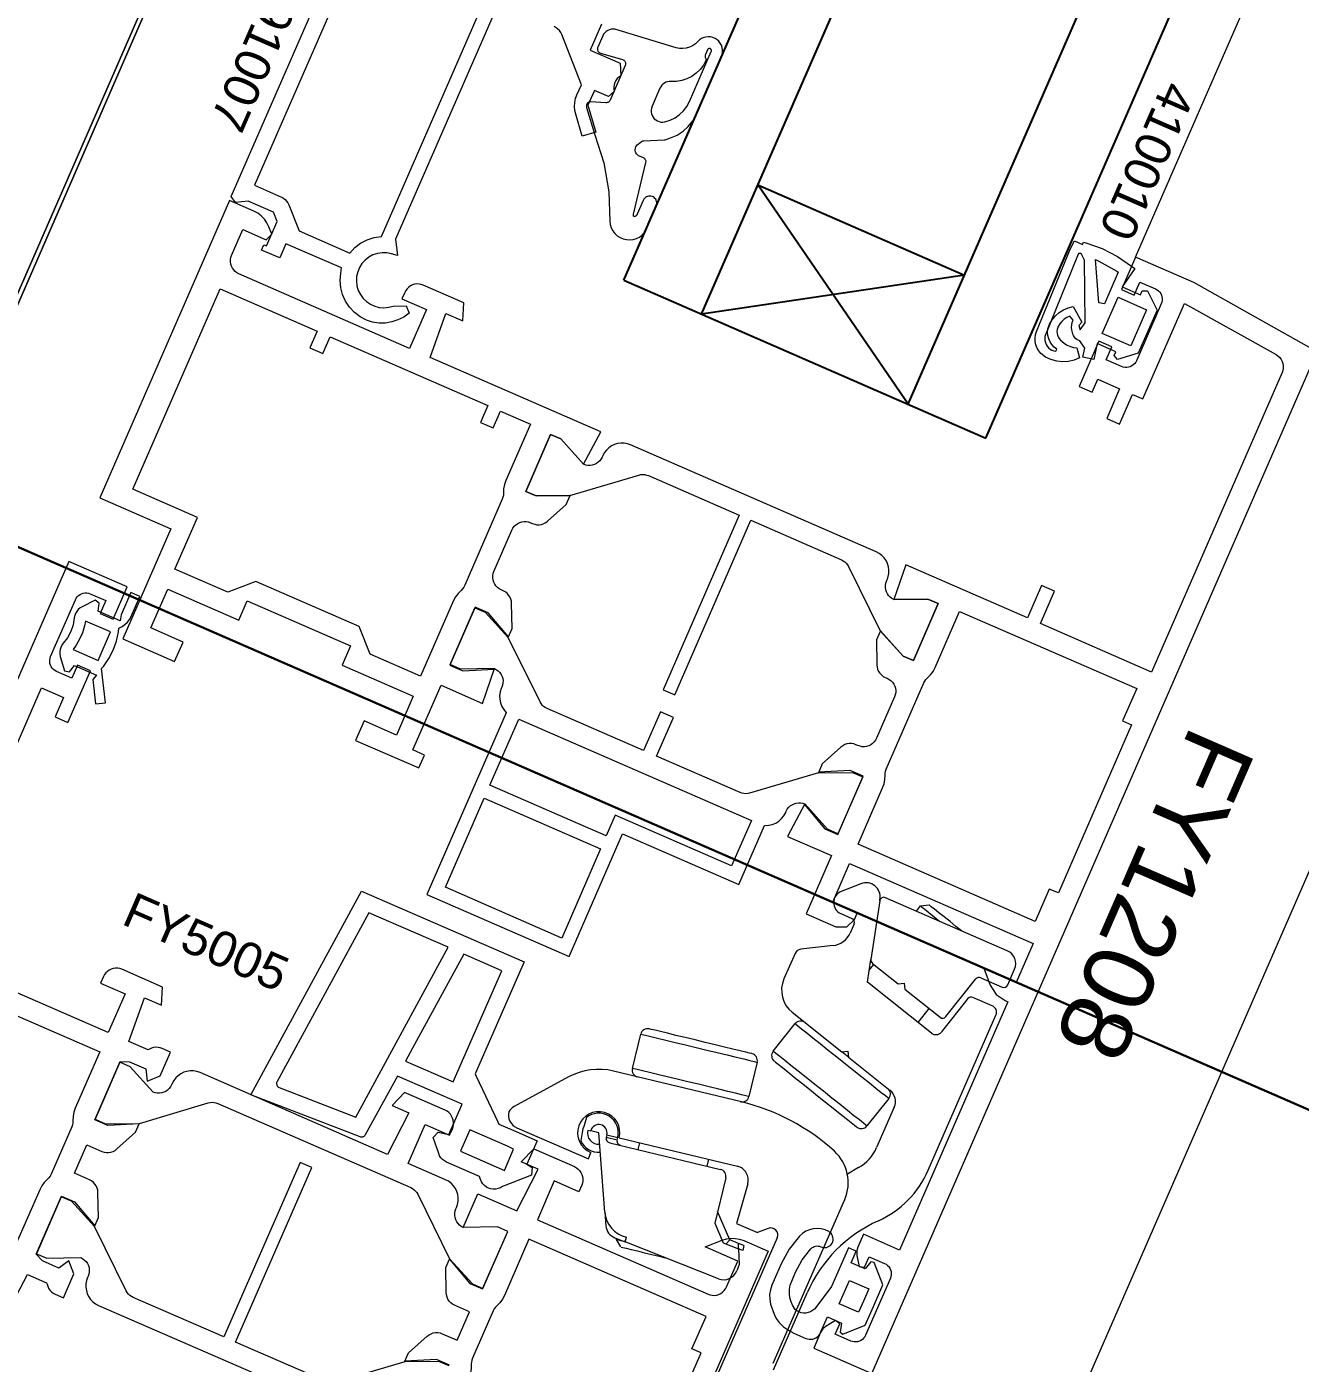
# Model space of a CAD drawing. Header units: millimetres. Extents: x -37281 to 954596, y -59787 to 956680.
# Drawn here: x 872389 to 872479.3, y -9058.2 to -8963.5 of the extents above; entities that cross this region are included whole.
import ezdxf
from ezdxf.enums import TextEntityAlignment as Align

# ---------------------------------------------------------------- set-up
doc = ezdxf.new("R2010")
doc.units = ezdxf.units.MM
doc.header["$MEASUREMENT"] = 0
doc.linetypes.add('Dot & Dashed', pattern=[670.277762, 352.777767, -176.388884, 0, -141.111112])
for name, color, linetype, lineweight in [('0_Pen_No__2', 8, 'Continuous', 15), ('0_Pen_No__5', 7, 'Continuous', 25), ('0_Pen_No__7', 7, 'Continuous', 35), ('0_Pen_No__9', 7, 'Continuous', 13), ('New_A-20-M_Roof_Pen_No__93', 8, 'Continuous', 13), ('New_A-25-M_Curtain_Wall_Pen_No__90', 8, 'Continuous', 20), ('New_A-25-M_Wall_Ext_Pen_No__87', 8, 'Continuous', 20), ('New_ArchiCAD Windows_Pen_No__3', 7, 'Continuous', 18)]:
    doc.layers.add(name, color=color, linetype=linetype, lineweight=lineweight)
for name, color, linetype in [('A-15-MG_Structural_Grid', 7, 'Continuous'), ('New_A-20-M_Roof', 7, 'Continuous'), ('New_A-25-M_Curtain_Wall', 7, 'Continuous'), ('New_A-25-M_Wall_Ext', 7, 'Continuous'), ('New_ArchiCAD Windows', 7, 'Continuous')]:
    doc.layers.add(name, color=color, linetype=linetype)
for name, color, linetype, lineweight, true_color in [('A-15-MG_Structural_Grid_Pen_No__163', 7, 'Continuous', 0, 0x750077), ('New_A-25-M_Curtain_Wall_Pen_No__69', 7, 'Continuous', 20, 0x606060), ('New_ArchiCAD Windows_Pen_No__23', 7, 'Continuous', 30, 0x2a2a2a)]:
    doc.layers.add(name, color=color, linetype=linetype, lineweight=lineweight, true_color=true_color)
doc.styles.add('GENERATED_STYLE_3', font='')
doc.styles.add('GENERATED_STYLE_4', font='')
doc.styles.get('GENERATED_STYLE_3').set_extended_font_data('Arial')
doc.styles.get('GENERATED_STYLE_4').set_extended_font_data('Swis721 BT')

# ---------------------------------------------------------------- blocks, each defined once
blk = doc.blocks.new('Wall_243_2', base_point=(874395.096, -4631.295))
at = {"layer": 'New_A-25-M_Wall_Ext_Pen_No__87', "linetype": 'Continuous', "flags": 128}
for points in [[(874303.431, -4591.325), (866444.974, -22613.267)], [(866536.638, -22653.237), (874395.096, -4631.295)]]:
    blk.add_lwpolyline(points, dxfattribs=at)
blk = doc.blocks.new('Wall_245_2', base_point=(874285.087, -4632.604))
at = {"layer": 'New_A-25-M_Wall_Ext_Pen_No__87', "linetype": 'Continuous', "flags": 128}
blk.add_lwpolyline([(869174.27, -16353.328), (874285.087, -4632.604)], dxfattribs=at)
blk = doc.blocks.new('Triple Window 19_2')
at = {"layer": 'New_ArchiCAD Windows_Pen_No__23', "linetype": 'Continuous'}
blk.add_line((1100, -190), (1100, 0), dxfattribs=at)
at = {"layer": 'New_ArchiCAD Windows_Pen_No__3', "linetype": 'Continuous'}
blk.add_line((812.5, 0), (1100, 0), dxfattribs=at)
blk = doc.blocks.new('Wall_353_2', base_point=(874468.416, -4712.544))
at = {"layer": 'New_ArchiCAD Windows', "color": 251, "linetype": 'Continuous', "lineweight": 20, "true_color": 0x606060, "xscale": -1, "zscale": 1000, "rotation": 66.44041158399281}
blk.add_blockref('Triple Window 19_2', (872821.456, -7989.174), dxfattribs=at)
blk = doc.blocks.new('Morph_2_2', base_point=(864302.5, 0))
at = {"layer": 'New_A-20-M_Roof_Pen_No__93', "linetype": 'Continuous', "flags": 128}
blk.add_lwpolyline([(866367.031, -22792.012), (874315.322, -4564.059)], dxfattribs=at)
blk = doc.blocks.new('Standard grid marker')
at = {"layer": 'A-15-MG_Structural_Grid_Pen_No__163', "linetype": 'Continuous'}
blk.add_circle((31225.952, 0), 500, dxfattribs=at)
at = {"layer": 'A-15-MG_Structural_Grid_Pen_No__163', "style": 'GENERATED_STYLE_4'}
for tag, p in [('AC_MarkerText_1_0', (-500, 41.178)), ('AC_MarkerText_1_1', (31225.952, 41.178))]:
    blk.add_attdef(tag, text='', height=350, rotation=90, dxfattribs=at).set_placement(p, align=Align.MIDDLE_CENTER)
blk = doc.blocks.new('Beam_8_2', base_point=(874303.431, -4591.325))
at = {"layer": 'New_A-25-M_Curtain_Wall_Pen_No__69', "linetype": 'Dot & Dashed'}
blk.add_line((874303.431, -4591.325), (866444.972, -22613.266), dxfattribs=at)
at = {"layer": 'New_A-25-M_Curtain_Wall_Pen_No__90', "linetype": 'Continuous'}
blk.add_line((874303.431, -4591.325), (866444.972, -22613.266), dxfattribs=at)

msp = doc.modelspace()

# ---------------------------------------------------------------- linework, layer by layer
at = {"layer": '0_Pen_No__2', "linetype": 'Continuous', "flags": 128}
for points in [[(872415.914, -8983.269), (872416.115, -8983.798), (872415.743, -8984.066), (872415.334, -8984.274), (872414.898, -8984.417), (872414.446, -8984.492), (872413.987, -8984.497), (872413.533, -8984.432), (872413.094, -8984.299), (872412.645, -8984.057), (872412.241, -8983.745), (872411.894, -8983.371), (872411.613, -8982.945), (872411.406, -8982.479), (872411.278, -8981.985), (872411.233, -8981.477), (872411.272, -8980.968), (872411.333, -8980.586), (872407.39, -8978.866), (872406.95, -8979.875), (872405.667, -8979.315), (872405.827, -8978.948), (872406.01, -8979.028), (872406.77, -8977.287), (872406.511, -8976.629), (872404.721, -8975.848), (872403.807, -8975.951), (872403.498, -8975.533), (872412.172, -8955.642)], [(872422.48, -8961.773), (872415.167, -8978.545), (872415.298, -8979.705), (872414.867, -8979.582), (872414.54, -8979.518), (872414.207, -8979.512), (872413.877, -8979.562), (872413.561, -8979.667), (872413.267, -8979.825), (872413.005, -8980.03), (872412.781, -8980.277), (872412.603, -8980.559), (872412.475, -8980.867), (872412.401, -8981.192), (872412.384, -8981.525), (872412.424, -8981.856), (872412.52, -8982.175), (872412.669, -8982.473), (872412.866, -8982.742), (872413.106, -8982.973), (872413.382, -8983.16), (872413.686, -8983.297), (872414.009, -8983.38), (872414.341, -8983.407), (872414.673, -8983.378), (872414.995, -8983.292), (872415.914, -8983.269)], [(872429.771, -8963.316), (872428.972, -8965.149), (872431.08, -8966.069), (872431.133, -8966.958), (872430.999, -8967.052), (872430.882, -8967.166), (872430.786, -8967.298), (872430.712, -8967.444), (872430.663, -8967.6), (872430.64, -8967.762), (872430.643, -8967.925), (872430.673, -8968.086), (872430.264, -8968.44), (872429.256, -8968), (872428.796, -8969.054), (872429.361, -8970.969), (872428.402, -8971.252), (872427.94, -8969.686), (872427.88, -8969.414), (872427.859, -8969.136), (872427.876, -8968.857), (872427.932, -8968.584), (872428.025, -8968.321), (872428.339, -8967.601), (872426.94, -8964.037), (872426.87, -8963.894), (872426.779, -8963.764), (872426.668, -8963.651), (872426.54, -8963.556), (872426.4, -8963.482)], [(872404.644, -9004.179), (872411.977, -9007.376), (872411.377, -9008.751), (872416.419, -9010.949), (872415.22, -9013.699), (872412.928, -9012.7), (872412.329, -9014.075), (872416.82, -9016.034), (872417.22, -9015.117), (872416.395, -9014.757), (872418.393, -9010.174), (872421.327, -9011.453), (872422.183, -9008.99), (872419.766, -9009.027), (872419.033, -9008.707), (872420.792, -9004.674), (872421.525, -9004.994), (872423.142, -9006.79), (872423.422, -9006.148), (872423.394, -9004.376), (872423.379, -9004.213), (872423.336, -9004.056), (872423.269, -9003.907), (872423.179, -9003.771), (872423.067, -9003.652), (872422.938, -9003.552), (872422.794, -9003.475), (872422.651, -9003.412), (872422.513, -9003.338), (872422.387, -9003.244), (872422.279, -9003.131), (872422.189, -9003.002), (872422.12, -9002.861), (872422.074, -9002.711), (872422.053, -9002.556), (872422.056, -9002.399), (872422.083, -9002.244), (872422.134, -9002.096), (872423.413, -8999.163), (872423.487, -8999.024), (872423.582, -8998.899), (872423.695, -8998.79), (872423.823, -8998.7), (872423.964, -8998.632), (872424.114, -8998.586), (872424.27, -8998.564), (872424.427, -8998.567), (872424.581, -8998.594), (872424.73, -8998.646), (872424.873, -8998.708), (872425.027, -8998.761), (872425.188, -8998.788), (872425.351, -8998.788), (872425.513, -8998.762), (872425.667, -8998.71), (872425.812, -8998.634), (872425.941, -8998.535), (872427.259, -8997.349), (872427.539, -8996.707), (872425.122, -8996.744), (872424.389, -8996.424), (872426.148, -8992.391), (872426.881, -8992.711), (872428.498, -8994.507), (872429.721, -8992.204), (872417.621, -8986.928), (872418.737, -8983.814), (872419.935, -8984.337), (872420.014, -8983.062), (872417.128, -8981.803), (872416.98, -8981.752), (872416.825, -8981.725), (872416.668, -8981.722), (872416.513, -8981.743), (872416.363, -8981.789), (872416.222, -8981.858), (872416.093, -8981.948), (872415.98, -8982.057), (872415.885, -8982.182), (872415.812, -8982.32), (872415.612, -8982.779), (872417.353, -8983.538), (872416.154, -8986.288), (872404.054, -8981.012), (872403.916, -8980.938), (872403.791, -8980.844), (872403.682, -8980.731), (872403.592, -8980.602), (872403.523, -8980.461), (872403.478, -8980.311), (872403.456, -8980.155), (872403.459, -8979.998), (872403.486, -8979.844), (872403.538, -8979.696), (872404.337, -8977.862), (872405.987, -8978.582), (872406.386, -8978.197), (872406.178, -8977.668), (872406.041, -8977.386), (872405.861, -8977.128), (872405.643, -8976.902), (872405.393, -8976.713), (872405.116, -8976.566), (872403.378, -8975.808), (872394.185, -8996.891), (872399.227, -8999.089), (872395.829, -9006.88), (872399.496, -9008.479), (872400.095, -9007.104), (872397.804, -9006.105)], [(872467.629, -8979.824), (872466.629, -8982.115), (872467.546, -8982.515), (872467.946, -8981.598), (872469.046, -8982.078), (872469.156, -8982.137), (872469.257, -8982.213), (872469.344, -8982.303), (872469.416, -8982.406), (872469.471, -8982.519), (872469.507, -8982.639), (872469.525, -8982.763), (872469.522, -8982.889), (872469.5, -8983.012), (872469.459, -8983.131), (872467.701, -8987.164), (872467.642, -8987.275), (872467.566, -8987.375), (872467.475, -8987.462), (872467.373, -8987.534), (872467.26, -8987.589), (872467.14, -8987.626), (872467.015, -8987.643), (872466.89, -8987.641), (872466.766, -8987.619), (872466.647, -8987.578), (872465.548, -8987.098), (872465.947, -8986.182), (872465.031, -8985.782), (872463.632, -8988.99), (872464.548, -8989.39), (872464.948, -8988.473), (872466.506, -8989.153), (872465.587, -8991.261), (872466.504, -8991.661), (872467.423, -8989.552), (872468.156, -8989.872), (872471.111, -8983.096), (872477.598, -8986.732), (872477.733, -8986.823), (872477.852, -8986.935), (872477.951, -8987.065), (872478.028, -8987.209), (872478.08, -8987.364), (872478.106, -8987.525), (872478.105, -8987.689), (872478.078, -8987.85), (872478.026, -8988.004), (872468.77, -9009.231), (872460.886, -9005.793), (872461.886, -9003.502), (872460.969, -9003.102), (872459.97, -9005.394), (872451.353, -9001.637), (872450.497, -9004.1), (872452.914, -9004.062), (872453.647, -9004.382), (872451.888, -9008.415), (872451.155, -9008.096), (872449.538, -9006.3), (872449.258, -9006.941), (872449.286, -9008.714), (872449.302, -9008.876), (872449.344, -9009.034), (872449.411, -9009.183), (872449.501, -9009.319), (872449.613, -9009.438), (872449.742, -9009.538), (872449.886, -9009.615), (872450.029, -9009.677), (872450.167, -9009.751), (872450.293, -9009.846), (872450.402, -9009.959), (872450.491, -9010.087), (872450.56, -9010.229), (872450.606, -9010.379), (872450.627, -9010.534), (872450.625, -9010.691), (872450.597, -9010.845), (872450.546, -9010.994), (872449.267, -9013.927), (872449.193, -9014.066), (872449.098, -9014.191), (872448.985, -9014.3), (872448.857, -9014.39), (872448.716, -9014.458), (872448.566, -9014.504), (872448.41, -9014.526), (872448.253, -9014.523), (872448.099, -9014.495), (872447.951, -9014.444), (872447.807, -9014.382), (872447.653, -9014.329), (872447.492, -9014.302), (872447.329, -9014.301), (872447.167, -9014.328), (872447.013, -9014.38), (872446.869, -9014.456), (872446.739, -9014.555), (872445.421, -9015.741), (872445.141, -9016.383), (872447.558, -9016.346), (872448.291, -9016.665), (872446.532, -9020.699), (872445.799, -9020.379), (872444.182, -9018.583), (872442.96, -9020.886), (872446.076, -9022.245), (872444.278, -9026.37), (872446.386, -9027.289), (872447.151, -9027.303), (872447.702, -9026.772), (872447.902, -9026.314), (872446.16, -9025.555), (872447.359, -9022.805)], [(872447.359, -9022.805), (872460.376, -9028.48), (872459.177, -9031.23), (872456.863, -9030.221), (872457.335, -9031.425), (872457.757, -9032.082), (872458.398, -9032.527), (872458.577, -9032.605), (872450.903, -9050.205), (872448.336, -9049.086), (872447.94, -9049.994), (872447.89, -9050.138), (872447.862, -9050.288), (872447.858, -9050.441), (872447.877, -9050.592), (872448.034, -9051.37), (872448.414, -9051.41), (872448.733, -9050.677), (872449.833, -9051.157), (872449.944, -9051.216), (872450.044, -9051.291), (872450.131, -9051.382), (872450.203, -9051.485), (872450.258, -9051.598), (872450.295, -9051.718), (872450.312, -9051.842), (872450.31, -9051.968), (872450.288, -9052.091), (872450.247, -9052.21), (872448.488, -9056.243), (872448.429, -9056.354), (872448.353, -9056.454), (872448.263, -9056.541), (872448.16, -9056.613), (872448.047, -9056.668), (872447.927, -9056.705), (872447.803, -9056.722), (872447.677, -9056.72), (872447.554, -9056.698), (872447.435, -9056.657), (872446.335, -9056.177), (872446.655, -9055.444), (872446.367, -9055.193), (872445.69, -9055.607), (872445.566, -9055.696), (872445.458, -9055.803), (872445.366, -9055.926), (872445.295, -9056.061), (872444.819, -9057.152), (872448.944, -9058.951), (872480.52, -8986.536), (872471.754, -8981.622), (872467.629, -8979.824)], [(872382.262, -9028.238), (872390.056, -9010.363), (872391.614, -9011.043), (872391.015, -9012.418), (872391.931, -9012.817), (872393.53, -9009.151), (872392.613, -9008.751), (872392.214, -9009.668), (872391.114, -9009.188), (872391.003, -9009.129), (872390.903, -9009.053), (872390.816, -9008.963), (872390.744, -9008.86), (872390.689, -9008.747), (872390.652, -9008.627), (872390.635, -9008.503), (872390.637, -9008.377), (872390.659, -9008.254), (872390.7, -9008.135), (872392.459, -9004.102), (872392.518, -9003.991), (872392.594, -9003.891), (872392.684, -9003.804), (872392.787, -9003.732), (872392.9, -9003.677), (872393.02, -9003.64), (872393.144, -9003.623), (872393.27, -9003.625), (872393.393, -9003.647), (872393.512, -9003.688), (872394.612, -9004.168), (872394.212, -9005.084), (872395.129, -9005.484), (872396.128, -9003.193), (872392.003, -9001.394), (872371.219, -9049.059)], [(872397.804, -9006.105), (872399.003, -9003.355), (872404.044, -9005.554), (872404.644, -9004.179)], [(872439.511, -9024.292), (872441.332, -9020.115), (872441.619, -9020.082), (872441.875, -9020.03), (872442.119, -9019.935), (872442.342, -9019.799), (872442.538, -9019.625), (872442.701, -9019.421), (872442.826, -9019.191), (872442.866, -9019.1), (872442.94, -9018.961), (872443.034, -9018.836), (872443.147, -9018.727), (872443.276, -9018.637), (872443.417, -9018.569), (872443.567, -9018.523), (872443.722, -9018.501), (872443.879, -9018.504), (872444.034, -9018.532), (872444.182, -9018.583), (872444.162, -9018.628), (872445.596, -9020.345), (872446.512, -9020.744), (872448.311, -9016.619), (872447.394, -9016.22), (872445.161, -9016.337), (872445.141, -9016.383), (872440.268, -9017.821), (872440.132, -9017.851), (872439.993, -9017.862), (872439.854, -9017.853), (872439.717, -9017.825), (872439.585, -9017.778), (872433.659, -9015.194), (872434.858, -9012.444), (872433.942, -9012.045), (872432.743, -9014.795), (872425.9, -9011.811), (872425.776, -9011.746), (872425.663, -9011.665), (872425.562, -9011.569), (872425.475, -9011.46), (872425.404, -9011.34), (872423.142, -9006.79), (872423.162, -9006.744), (872421.728, -9005.028), (872420.812, -9004.628), (872419.013, -9008.753), (872419.93, -9009.153), (872422.163, -9009.036), (872422.183, -9008.99), (872422.321, -9009.064), (872422.446, -9009.158), (872422.555, -9009.271), (872422.645, -9009.4), (872422.714, -9009.541), (872422.759, -9009.691), (872422.781, -9009.847), (872422.778, -9010.003), (872422.751, -9010.158), (872422.7, -9010.306), (872422.66, -9010.398), (872422.576, -9010.646), (872422.537, -9010.904), (872422.544, -9011.166), (872422.596, -9011.422), (872422.691, -9011.665), (872422.828, -9011.888), (872422.999, -9012.121), (872417.381, -9025.006), (872427.464, -9029.402), (872431.261, -9020.694)], [(872430.105, -9020.845), (872421.855, -9017.247), (872423.893, -9012.572), (872440.393, -9019.767), (872438.994, -9022.975), (872430.744, -9019.378)], [(872430.744, -9019.378), (872430.105, -9020.845)], [(872431.261, -9020.694), (872439.511, -9024.292)], [(872387.537, -9054.866), (872389.059, -9051.929), (872390.419, -9052.522), (872390.45, -9052.627), (872390.495, -9052.778), (872390.563, -9052.92), (872390.653, -9053.05), (872390.762, -9053.164), (872390.888, -9053.259), (872391.028, -9053.333), (872391.609, -9053.587), (872392.348, -9051.891), (872391.986, -9050.97), (872391.29, -9051.484), (872390.128, -9050.978), (872389.678, -9050.509), (872391.477, -9046.384), (872392.393, -9046.783), (872393.827, -9048.499), (872394.087, -9047.904), (872394.059, -9046.131), (872394.044, -9045.969), (872394.002, -9045.811), (872393.934, -9045.662), (872393.844, -9045.526), (872393.732, -9045.407), (872393.603, -9045.307), (872393.459, -9045.23), (872392.4, -9044.768), (872393.279, -9042.751), (872394.339, -9043.213), (872394.493, -9043.266), (872394.654, -9043.293), (872394.817, -9043.293), (872394.979, -9043.267), (872395.133, -9043.215), (872395.278, -9043.139), (872395.407, -9043.04), (872396.725, -9041.854), (872396.985, -9041.258), (872394.752, -9041.375), (872393.835, -9040.975), (872395.634, -9036.851), (872396.284, -9036.861), (872397.445, -9037.368), (872397.542, -9038.228), (872398.464, -9037.866), (872399.203, -9036.171), (872398.622, -9035.917), (872398.473, -9035.866), (872398.317, -9035.838), (872398.159, -9035.836), (872398.003, -9035.858), (872397.852, -9035.905), (872397.711, -9035.974), (872397.613, -9036.023), (872396.253, -9035.43), (872397.37, -9032.317), (872398.567, -9032.839), (872398.647, -9031.564), (872395.76, -9030.306), (872395.612, -9030.254), (872395.457, -9030.227), (872395.301, -9030.224), (872395.145, -9030.246), (872394.995, -9030.291), (872394.854, -9030.36), (872394.725, -9030.45), (872394.612, -9030.559), (872394.518, -9030.684), (872394.444, -9030.823), (872394.244, -9031.281), (872395.986, -9032.04), (872394.787, -9034.79), (872382.779, -9029.554)], [(872418.976, -9058.375), (872418.06, -9057.975), (872415.827, -9058.092), (872416.086, -9057.496), (872417.404, -9056.31), (872417.534, -9056.211), (872417.678, -9056.135), (872417.833, -9056.083), (872417.994, -9056.057), (872418.157, -9056.057), (872418.318, -9056.084), (872418.473, -9056.137), (872419.532, -9056.599), (872420.412, -9054.582), (872419.352, -9054.12), (872419.208, -9054.043), (872419.079, -9053.943), (872418.967, -9053.824), (872418.877, -9053.688), (872418.81, -9053.539), (872418.768, -9053.382), (872418.752, -9053.219), (872418.724, -9051.447), (872418.984, -9050.851), (872420.418, -9052.567), (872421.334, -9052.967), (872423.113, -9048.887), (872422.38, -9048.568), (872419.963, -9048.605), (872421.003, -9046.222), (872423.753, -9047.421), (872425.274, -9044.484), (872424.076, -9043.962), (872424.956, -9043.037), (872427.843, -9044.295), (872427.981, -9044.369), (872428.107, -9044.464), (872428.215, -9044.577), (872428.305, -9044.705), (872428.374, -9044.846), (872428.42, -9044.996), (872428.441, -9045.152), (872428.438, -9045.309), (872428.411, -9045.463), (872428.36, -9045.612), (872428.16, -9046.07), (872426.418, -9045.31), (872425.219, -9048.06), (872437.319, -9053.336), (872437.467, -9053.388), (872437.622, -9053.415), (872437.779, -9053.418), (872437.934, -9053.396), (872438.084, -9053.351), (872438.225, -9053.282), (872438.354, -9053.192), (872438.467, -9053.083), (872438.561, -9052.958), (872438.635, -9052.819), (872439.435, -9050.986), (872437.121, -9049.977), (872438.324, -9049.505), (872438.624, -9049.413), (872438.935, -9049.37), (872439.249, -9049.376), (872439.558, -9049.43), (872439.855, -9049.533), (872441.593, -9050.291), (872430.801, -9075.04)], [(872410.25, -9059.534), (872403.82, -9056.73), (872409.216, -9044.355), (872408.391, -9043.995), (872402.995, -9056.37), (872396.565, -9053.566), (872396.441, -9053.502), (872396.328, -9053.42), (872396.227, -9053.324), (872396.14, -9053.215), (872396.069, -9053.095), (872393.815, -9048.526), (872392.19, -9046.749), (872391.457, -9046.429), (872389.698, -9050.463), (872390.431, -9050.782), (872392.848, -9050.745), (872392.986, -9050.819), (872393.111, -9050.914), (872393.22, -9051.027), (872393.31, -9051.155), (872393.379, -9051.296), (872393.425, -9051.446), (872393.446, -9051.602), (872393.443, -9051.759), (872393.416, -9051.913), (872393.365, -9052.062), (872393.325, -9052.153), (872393.248, -9052.376), (872393.207, -9052.607), (872393.202, -9052.843), (872393.235, -9053.076), (872393.304, -9053.301), (872393.406, -9053.513), (872393.541, -9053.706), (872393.705, -9053.875), (872393.892, -9054.017), (872394.1, -9054.128), (872407.419, -9059.935)], [(872449.048, -9054.209), (872449.716, -9052.676), (872449.089, -9051.08), (872448.861, -9051.046), (872448.465, -9051.542), (872447.457, -9051.102)], [(872418.956, -9058.421), (872418.223, -9058.101), (872415.815, -9058.119), (872410.933, -9059.576)]]:
    msp.add_lwpolyline(points, dxfattribs=at)
for points in [[(872421.683, -8961.098), (872412.792, -8957.221), (872405.158, -8974.729), (872407.067, -8975.562), (872407.205, -8975.635), (872407.331, -8975.73), (872407.439, -8975.843), (872407.529, -8975.972), (872407.598, -8976.113), (872408.325, -8977.965), (872411.908, -8979.527), (872412.265, -8979.148), (872412.681, -8978.834), (872413.143, -8978.595), (872413.64, -8978.436), (872414.155, -8978.363)], [(872405.243, -9002.804), (872403.269, -9003.579), (872399.511, -9001.94), (872401.109, -8998.274), (872396.526, -8996.275), (872402.722, -8982.067), (872409.596, -8985.065), (872409.077, -8986.257), (872409.993, -8986.656), (872410.513, -8985.465), (872421.696, -8990.341), (872421.177, -8991.533), (872422.093, -8991.932), (872422.613, -8990.741), (872424.721, -8991.66), (872422.982, -8995.647), (872422.881, -8995.936), (872422.825, -8996.236), (872422.813, -8996.541), (872422.807, -8996.69), (872422.779, -8996.836), (872422.73, -8996.976), (872420.067, -9003.083), (872419.998, -9003.215), (872419.909, -9003.335), (872419.804, -9003.44), (872419.589, -9003.656), (872419.408, -9003.902), (872419.265, -9004.172), (872416.927, -9009.535), (872413.352, -9007.976), (872412.577, -9006.001)], [(872434.129, -9010.49), (872434.954, -9010.85), (872440.35, -8998.475), (872446.78, -9001.279), (872446.904, -9001.343), (872447.017, -9001.424), (872447.118, -9001.521), (872447.205, -9001.63), (872447.276, -9001.75), (872449.53, -9006.319), (872451.155, -9008.096), (872451.888, -9008.415), (872453.647, -9004.382), (872452.914, -9004.062), (872450.497, -9004.1), (872450.359, -9004.026), (872450.234, -9003.931), (872450.125, -9003.818), (872450.035, -9003.69), (872449.966, -9003.549), (872449.921, -9003.399), (872449.899, -9003.243), (872449.902, -9003.086), (872449.929, -9002.932), (872449.98, -9002.783), (872450.02, -9002.692), (872450.097, -9002.469), (872450.138, -9002.238), (872450.143, -9002.002), (872450.11, -9001.769), (872450.042, -9001.544), (872449.939, -9001.332), (872449.804, -9001.139), (872449.641, -9000.97), (872449.453, -9000.828), (872449.245, -9000.717), (872431.829, -8993.123), (872431.606, -8993.046), (872431.375, -8993.005), (872431.139, -8993.001), (872430.906, -8993.033), (872430.681, -8993.102), (872430.469, -8993.205), (872430.276, -8993.339), (872430.107, -8993.503), (872429.965, -8993.691), (872429.854, -8993.898), (872429.814, -8993.99), (872429.74, -8994.128), (872429.646, -8994.254), (872429.533, -8994.363), (872429.404, -8994.452), (872429.263, -8994.521), (872429.113, -8994.567), (872428.958, -8994.588), (872428.801, -8994.586), (872428.646, -8994.558), (872428.498, -8994.507), (872426.881, -8992.711), (872426.148, -8992.391), (872424.389, -8996.424), (872425.122, -8996.744), (872427.53, -8996.726), (872432.412, -8995.269), (872432.548, -8995.239), (872432.687, -8995.228), (872432.827, -8995.237), (872432.963, -8995.265), (872433.095, -8995.311), (872439.525, -8998.115)], [(872447.959, -9021.43), (872449.698, -9017.442), (872449.799, -9017.154), (872449.856, -9016.854), (872449.867, -9016.549), (872449.873, -9016.4), (872449.901, -9016.254), (872449.95, -9016.113), (872452.613, -9010.007), (872452.682, -9009.875), (872452.771, -9009.755), (872452.876, -9009.65), (872453.091, -9009.433), (872453.272, -9009.188), (872453.415, -9008.918), (872455.154, -9004.93), (872467.712, -9010.406), (872466.712, -9012.698), (872467.354, -9012.977), (872462.158, -9024.894), (872461.516, -9024.614), (872460.517, -9026.906)], [(872429.705, -9021.761), (872426.947, -9028.086), (872418.697, -9024.489), (872421.455, -9018.164)], [(872394.187, -9036.165), (872392.448, -9040.153), (872392.347, -9040.441), (872392.291, -9040.741), (872392.279, -9041.046), (872392.273, -9041.195), (872392.245, -9041.341), (872392.196, -9041.482), (872390.732, -9044.838), (872390.663, -9044.97), (872390.575, -9045.09), (872390.469, -9045.195), (872390.254, -9045.412), (872390.073, -9045.657), (872389.93, -9045.927), (872388.192, -9049.915), (872375.633, -9044.439), (872376.633, -9042.147), (872375.991, -9041.868), (872379.988, -9032.701), (872380.63, -9032.981), (872381.629, -9030.689)], [(872414.91, -9039.965), (872416.107, -9040.487), (872414.586, -9043.424), (872401.295, -9037.628), (872401.072, -9037.551), (872400.841, -9037.51), (872400.605, -9037.506), (872400.372, -9037.538), (872400.147, -9037.607), (872399.935, -9037.71), (872399.742, -9037.845), (872399.573, -9038.008), (872399.431, -9038.196), (872399.32, -9038.404), (872399.28, -9038.495), (872399.206, -9038.634), (872399.112, -9038.759), (872398.999, -9038.868), (872398.87, -9038.958), (872398.729, -9039.026), (872398.579, -9039.072), (872398.424, -9039.094), (872398.267, -9039.091), (872398.112, -9039.063), (872397.964, -9039.012), (872396.347, -9037.216), (872395.614, -9036.896), (872393.855, -9040.93), (872394.588, -9041.249), (872396.996, -9041.231), (872401.878, -9039.774), (872402.014, -9039.744), (872402.153, -9039.733), (872402.293, -9039.742), (872402.429, -9039.77), (872402.561, -9039.817), (872416.246, -9045.784), (872416.37, -9045.849), (872416.483, -9045.93), (872416.584, -9046.026), (872416.671, -9046.135), (872416.742, -9046.255), (872418.996, -9050.824), (872420.621, -9052.601), (872421.354, -9052.921), (872423.113, -9048.887), (872422.38, -9048.568), (872419.963, -9048.605), (872419.825, -9048.531), (872419.7, -9048.437), (872419.591, -9048.324), (872419.501, -9048.195), (872419.432, -9048.054), (872419.387, -9047.904), (872419.365, -9047.748), (872419.368, -9047.591), (872419.395, -9047.437), (872419.446, -9047.289), (872419.486, -9047.197), (872419.563, -9046.975), (872419.604, -9046.743), (872419.609, -9046.507), (872419.576, -9046.274), (872419.508, -9046.049), (872419.405, -9045.837), (872419.27, -9045.645), (872419.107, -9045.475), (872418.919, -9045.333), (872418.711, -9045.222), (872416.053, -9044.063), (872417.252, -9041.313), (872418.994, -9042.073), (872419.193, -9041.615), (872419.245, -9041.466), (872419.272, -9041.312), (872419.275, -9041.155), (872419.253, -9040.999), (872419.208, -9040.849), (872419.139, -9040.708), (872419.049, -9040.58), (872418.94, -9040.467), (872418.815, -9040.372), (872418.676, -9040.298), (872415.79, -9039.039)], [(872424.62, -9049.435), (872422.881, -9053.423), (872422.738, -9053.693), (872422.557, -9053.939), (872422.342, -9054.155), (872422.237, -9054.26), (872422.148, -9054.38), (872422.079, -9054.512), (872420.615, -9057.869), (872420.566, -9058.009), (872420.538, -9058.155), (872420.532, -9058.304), (872420.521, -9058.609), (872420.464, -9058.909), (872420.363, -9059.198), (872418.624, -9063.185), (872431.182, -9068.661), (872432.181, -9066.369), (872432.823, -9066.649), (872436.82, -9057.483), (872436.178, -9057.203), (872437.178, -9054.911)]]:
    msp.add_lwpolyline(points, close=True, dxfattribs=at)
at = {"layer": '0_Pen_No__5', "linetype": 'Continuous'}
for p, q in [((872431.351, -8981.46), (872559.421, -8687.753)), ((872436.851, -8983.858), (872564.921, -8690.151)), ((872451.517, -8990.253), (872579.588, -8696.546)), ((872457.017, -8992.651), (872585.088, -8698.945)), ((872440.848, -8974.691), (872455.514, -8981.087)), ((872451.517, -8990.253), (872440.848, -8974.691)), ((872431.351, -8981.46), (872457.017, -8992.651)), ((872455.514, -8981.087), (872436.851, -8983.858))]:
    msp.add_line(p, q, dxfattribs=at)
at = {"layer": '0_Pen_No__9', "linetype": 'Continuous'}
for p, q in [((872467.629, -8979.824), (872589.304, -8700.783)), ((872448.158, -9024.238), (872446.768, -9024.784)), ((872449.491, -9025.458), (872448.867, -9029.607)), ((872449.491, -9025.458), (872449.512, -9025.318)), ((872458.533, -9028.988), (872449.908, -9025.227)), ((872446.739, -9026.355), (872447.518, -9026.694)), ((872452.093, -9026.18), (872452.387, -9025.811)), ((872452.387, -9025.811), (872452.992, -9025.742)), ((872447.673, -9027.089), (872447.393, -9027.733)), ((872443.489, -9029.18), (872442.7, -9030.989)), ((872446.186, -9028.624), (872443.891, -9028.883)), ((872448.625, -9031.213), (872448.867, -9029.607)), ((872448.752, -9030.371), (872449.076, -9029.965)), ((872448.977, -9029.886), (872450.796, -9031.336)), ((872454.189, -9033.657), (872456.315, -9030.991)), ((872456.669, -9030.903), (872458.175, -9031.56)), ((872458.57, -9031.404), (872459.05, -9030.304)), ((872453.16, -9034.829), (872448.625, -9031.213)), ((872450.796, -9031.336), (872451.218, -9031.289)), ((872451.218, -9031.289), (872451.265, -9031.71)), ((872451.265, -9031.71), (872453.767, -9033.705)), ((872455.751, -9032.381), (872453.863, -9034.749)), ((872457.472, -9032.889), (872456.105, -9032.293)), ((872443.286, -9033.352), (872446.799, -9036.152)), ((872452.986, -9033.082), (872452.202, -9034.065)), ((872452.934, -9044.547), (872457.73, -9033.547)), ((872431.955, -9037.327), (872432.542, -9034.896)), ((872441.937, -9036.113), (872443.495, -9034.158)), ((872446.799, -9036.152), (872447.22, -9036.104)), ((872447.268, -9036.526), (872446.799, -9036.152)), ((872447.22, -9036.104), (872447.268, -9036.526)), ((872447.268, -9036.526), (872450.23, -9038.887)), ((872439.688, -9039.706), (872430.623, -9037.52)), ((872440.805, -9036.889), (872440.218, -9039.319)), ((872427.425, -9037.937), (872423.569, -9040.026)), ((872450.142, -9039.456), (872448.584, -9041.411)), ((872450.523, -9040.068), (872449.267, -9042.948)), ((872423.759, -9041.535), (872428.835, -9043.748)), ((872428.799, -9041.709), (872428.997, -9041.756)), ((872429.568, -9041.894), (872428.997, -9041.756)), ((872430.004, -9047.511), (872429.568, -9041.894)), ((872430.139, -9042.032), (872430.092, -9042.226)), ((872430.87, -9042.414), (872430.092, -9042.226)), ((872430.139, -9042.032), (872430.917, -9042.219)), ((872430.87, -9042.414), (872430.917, -9042.219)), ((872431.026, -9042.246), (872439.405, -9044.267)), ((872428.835, -9043.748), (872429.017, -9043.289)), ((872430.359, -9042.599), (872438.2, -9044.49)), ((872432.367, -9043.084), (872432.484, -9042.598)), ((872437.345, -9043.77), (872437.228, -9044.256)), ((872447.998, -9044.358), (872447.203, -9044.839)), ((872438.569, -9045.094), (872437.798, -9048.291)), ((872440.134, -9045.507), (872439.348, -9048.332)), ((872441.948, -9058.232), (872447.01, -9046.623)), ((872430.004, -9047.511), (872430.079, -9048.481)), ((872438.863, -9049.491), (872437.992, -9047.483)), ((872437.798, -9048.291), (872438.402, -9049.686)), ((872439.348, -9048.332), (872440.815, -9048.972)), ((872441.587, -9048.669), (872440.815, -9048.972)), ((872430.709, -9049.334), (872431.45, -9049.627)), ((872430.827, -9049.47), (872430.847, -9049.388)), ((872431.144, -9049.989), (872430.827, -9049.47)), ((872431.45, -9049.627), (872431.529, -9049.3)), ((872438.061, -9052.239), (872431.45, -9049.627)), ((872442.228, -9049.334), (872437.646, -9059.841)), ((872438.402, -9049.686), (872439.487, -9050.114)), ((872438.863, -9049.491), (872438.6, -9049.764)), ((872439.47, -9049.731), (872438.863, -9049.491)), ((872439.487, -9050.114), (872439.47, -9049.731)), ((872439.859, -9049.885), (872439.47, -9049.731)), ((872439.859, -9049.885), (872439.776, -9050.228)), ((872439.487, -9050.114), (872439.534, -9051.231)), ((872439.776, -9050.228), (872439.487, -9050.114)), ((872439.534, -9051.231), (872439.358, -9051.676)), ((872441.965, -9058.693), (872444.339, -9053.249))]:
    msp.add_line(p, q, dxfattribs=at)
at = {"layer": '0_Pen_No__9', "linetype": 'Continuous', "flags": 128}
for points in [[(872430.72, -8963.67), (872430.588, -8963.658), (872430.455, -8963.668), (872430.326, -8963.7), (872430.204, -8963.753), (872430.092, -8963.826), (872429.994, -8963.916), (872429.912, -8964.021), (872429.849, -8964.138), (872429.498, -8964.942), (872429.482, -8964.99), (872429.474, -8965.04), (872429.475, -8965.091), (872429.484, -8965.141), (872429.501, -8965.188), (872429.526, -8965.232), (872429.558, -8965.272), (872429.597, -8965.305), (872429.64, -8965.331), (872429.687, -8965.35), (872431.258, -8965.821), (872431.305, -8965.84), (872431.348, -8965.866), (872431.387, -8965.899), (872431.419, -8965.938), (872431.444, -8965.982), (872431.461, -8966.03), (872431.47, -8966.08), (872431.471, -8966.13), (872431.463, -8966.18), (872431.447, -8966.228), (872430.372, -8968.694), (872430.35, -8968.735), (872430.323, -8968.771), (872430.29, -8968.803), (872430.253, -8968.83), (872430.212, -8968.851), (872430.169, -8968.865), (872430.124, -8968.873), (872430.078, -8968.874), (872429.01, -8968.807), (872428.96, -8968.808), (872428.911, -8968.818), (872428.864, -8968.835), (872428.821, -8968.86), (872428.782, -8968.892), (872428.749, -8968.93), (872428.723, -8968.973), (872428.705, -8969.019), (872428.694, -8969.068), (872428.692, -8969.119), (872428.698, -8969.168), (872428.712, -8969.216), (872429.303, -8971.144), (872429.935, -8973.132), (872430.286, -8975.187), (872430.347, -8977.272), (872430.38, -8977.509), (872430.454, -8977.737), (872430.564, -8977.949), (872430.71, -8978.139), (872430.886, -8978.301), (872431.086, -8978.431), (872431.307, -8978.525), (872431.539, -8978.58), (872431.778, -8978.594), (872432.016, -8978.567), (872432.246, -8978.5), (872432.461, -8978.395), (872432.655, -8978.255), (872432.822, -8978.084), (872433.647, -8976.194), (872433.673, -8976.116), (872433.687, -8976.035), (872433.687, -8975.952), (872433.673, -8975.871), (872433.646, -8975.793), (872433.607, -8975.72), (872433.556, -8975.655), (872433.495, -8975.599), (872433.426, -8975.554), (872433.35, -8975.521), (872433.27, -8975.501), (872433.188, -8975.494), (872433.105, -8975.501), (872433.025, -8975.522), (872432.95, -8975.555), (872432.881, -8975.6), (872432.82, -8975.656), (872432.769, -8975.722), (872432.73, -8975.794), (872432.305, -8976.767), (872432.284, -8976.81), (872432.257, -8976.849), (872432.223, -8976.884), (872432.185, -8976.912), (872432.142, -8976.934), (872432.096, -8976.949), (872432.049, -8976.957), (872432.035, -8976.912), (872432.028, -8976.866), (872432.028, -8976.82), (872432.035, -8976.774), (872432.913, -8973.107), (872432.925, -8973.026), (872432.9, -8972.959), (872432.879, -8972.916), (872432.852, -8972.878), (872432.819, -8972.843), (872432.782, -8972.815), (872432.74, -8972.792), (872432.457, -8972.669), (872432.38, -8972.627), (872432.312, -8972.573), (872432.254, -8972.508), (872432.209, -8972.433), (872432.177, -8972.352), (872432.16, -8972.267), (872432.157, -8972.18), (872432.17, -8972.093), (872432.198, -8972.011), (872432.24, -8971.934), (872432.294, -8971.866), (872432.36, -8971.808), (872432.611, -8971.622), (872432.648, -8971.599), (872432.689, -8971.581), (872432.732, -8971.569), (872432.776, -8971.564), (872434.205, -8971.504), (872434.274, -8971.496), (872434.342, -8971.478), (872434.667, -8971.369), (872435.129, -8971.171), (872435.551, -8970.899), (872435.921, -8970.56), (872436.23, -8970.165), (872436.469, -8969.723), (872438.266, -8965.602), (872438.319, -8965.445), (872438.346, -8965.281), (872438.345, -8965.115), (872438.317, -8964.951), (872438.262, -8964.795), (872438.182, -8964.649), (872438.08, -8964.519), (872437.957, -8964.408), (872437.817, -8964.318), (872437.664, -8964.253), (872437.503, -8964.214), (872437.338, -8964.202), (872437.173, -8964.218), (872437.012, -8964.26), (872436.861, -8964.329), (872436.724, -8964.422), (872436.603, -8964.536), (872436.427, -8964.703), (872436.227, -8964.84), (872436.007, -8964.943), (872435.773, -8965.009), (872435.532, -8965.036), (872435.29, -8965.024), (872435.052, -8964.973)], [(872433.346, -8969.129), (872433.302, -8969.257), (872433.281, -8969.391), (872433.283, -8969.526), (872433.307, -8969.659), (872433.353, -8969.786), (872433.421, -8969.904), (872433.507, -8970.008), (872433.609, -8970.096), (872433.725, -8970.166), (872433.85, -8970.216), (872433.983, -8970.243), (872434.118, -8970.248), (872434.252, -8970.23), (872434.627, -8970.116), (872434.979, -8969.944), (872435.301, -8969.719), (872435.583, -8969.447), (872435.819, -8969.134), (872436.003, -8968.788), (872437.552, -8965.236), (872437.56, -8965.213), (872437.564, -8965.188), (872437.564, -8965.163), (872437.56, -8965.139), (872437.552, -8965.116), (872437.54, -8965.094), (872437.525, -8965.074), (872437.507, -8965.058), (872437.486, -8965.044), (872437.463, -8965.034), (872437.439, -8965.028), (872437.414, -8965.026), (872437.39, -8965.028), (872437.366, -8965.034), (872437.343, -8965.044), (872437.322, -8965.058), (872437.304, -8965.075), (872437.289, -8965.094), (872437.277, -8965.116), (872437.131, -8965.453), (872437.115, -8965.496), (872437.107, -8965.542), (872437.106, -8965.588), (872437.112, -8965.633), (872437.125, -8965.678), (872437.144, -8965.72), (872437.17, -8965.758), (872437.201, -8965.792), (872437.167, -8965.873), (872436.987, -8966.213), (872436.757, -8966.521), (872436.482, -8966.79), (872436.169, -8967.014), (872435.826, -8967.187), (872435.46, -8967.305), (872435.081, -8967.366), (872434.696, -8967.368), (872434.573, -8967.369), (872434.452, -8967.388), (872434.335, -8967.426), (872434.225, -8967.481), (872434.125, -8967.553), (872434.037, -8967.639), (872433.963, -8967.737), (872433.905, -8967.846)], [(872460.617, -8985.093), (872463.031, -8979.215), (872463.311, -8978.658), (872463.874, -8978.926), (872463.944, -8978.766), (872464.112, -8978.814), (872465.261, -8979.219), (872466.347, -8979.77), (872467.353, -8980.457), (872467.577, -8980.632), (872466.679, -8981.919), (872467.993, -8982.491), (872468.113, -8982.216), (872468.475, -8982.207), (872469.156, -8983.577), (872467.821, -8986.639), (872466.354, -8987.071), (872466.114, -8986.8), (872466.234, -8986.525), (872464.92, -8985.952), (872464.68, -8987.065), (872463.897, -8986.901), (872464.032, -8986.274), (872463.678, -8985.758), (872463.566, -8985.714), (872463.463, -8985.653), (872463.371, -8985.577), (872463.292, -8985.486), (872463.229, -8985.384), (872463.183, -8985.274), (872463.156, -8985.157), (872463.11, -8984.983), (872463.094, -8984.803), (872463.107, -8984.623), (872463.15, -8984.448), (872463.22, -8984.282), (872462.974, -8984.002), (872462.767, -8984.095), (872462.578, -8984.219), (872462.411, -8984.371), (872462.269, -8984.547), (872462.157, -8984.744), (872462.078, -8984.956), (872462.06, -8985.089), (872462.065, -8985.224), (872462.094, -8985.356), (872462.145, -8985.481), (872462.216, -8985.596), (872462.306, -8985.697), (872462.413, -8985.78), (872462.593, -8985.937), (872462.794, -8986.064), (872463.012, -8986.161), (872463.243, -8986.223), (872463.48, -8986.251), (872463.669, -8986.959), (872463.284, -8987.125), (872462.876, -8987.223), (872462.457, -8987.25), (872462.04, -8987.204), (872461.636, -8987.088), (872461.259, -8986.904), (872460.918, -8986.659), (872460.767, -8986.472), (872460.648, -8986.263), (872460.565, -8986.038), (872460.519, -8985.801), (872460.513, -8985.561), (872460.546, -8985.323)], [(872463.526, -8979.735), (872461.211, -8985.449), (872461.197, -8985.594), (872461.207, -8985.739), (872461.241, -8985.881), (872461.297, -8986.015), (872461.373, -8986.139), (872461.469, -8986.248), (872461.581, -8986.341), (872461.707, -8986.415), (872461.843, -8986.467), (872461.985, -8986.497), (872462.047, -8986.338), (872461.86, -8986.192), (872461.699, -8986.017), (872461.569, -8985.818), (872461.473, -8985.601), (872461.413, -8985.372), (872461.392, -8985.135), (872461.41, -8984.898), (872461.538, -8984.563), (872461.718, -8984.253), (872461.946, -8983.976), (872462.216, -8983.739), (872462.52, -8983.549), (872462.851, -8983.41), (872463.2, -8983.327), (872463.819, -8984.439), (872463.603, -8984.667), (872463.707, -8984.964), (872464.059, -8984.479), (872464.003, -8980.025), (872463.777, -8979.554), (872463.591, -8979.561)], [(872466.303, -8980.806), (872466.406, -8980.875), (872465.422, -8983.134), (872465.039, -8983.069), (872464.8, -8979.998), (872465.031, -8980.101)], [(872466.39, -8982.665), (872468.406, -8983.545), (872467.287, -8986.111), (872465.27, -8985.232)], [(872395.516, -9006.374), (872395.551, -9006.129), (872395.767, -9006.008), (872395.969, -9005.872), (872396.147, -9005.706), (872396.295, -9005.513), (872396.41, -9005.299), (872397.031, -9003.877), (872396.388, -9003.596), (872395.695, -9005.186), (872395.634, -9005.595), (872394.069, -9004.913), (872394.154, -9004.348), (872393.867, -9004.139), (872392.931, -9004.605), (872392.788, -9004.691), (872392.661, -9004.801), (872392.554, -9004.93), (872392.471, -9005.076), (872392.413, -9005.233), (872392.382, -9005.398), (872392.293, -9005.888), (872392.129, -9006.358), (872391.896, -9006.798), (872391.597, -9007.197), (872391.498, -9007.331), (872391.422, -9007.481), (872391.372, -9007.641), (872391.35, -9007.807), (872391.356, -9007.975), (872391.39, -9008.139), (872391.686, -9009.141), (872392.034, -9009.209), (872392.39, -9008.763), (872393.955, -9009.445), (872393.697, -9009.769), (872393.891, -9011.492), (872394.587, -9011.413), (872394.314, -9008.992), (872394.446, -9008.829), (872394.836, -9008.276), (872395.148, -9007.675), (872395.376, -9007.037)], [(872393.178, -9005.615), (872393.097, -9005.968), (872392.955, -9006.446), (872392.756, -9006.904), (872392.502, -9007.333), (872392.298, -9007.632), (872394.073, -9008.406), (872394.952, -9006.389)], [(872415.346, -9035.257), (872418.89, -9028.747), (872413.277, -9026.299), (872406.763, -9038.268), (872406.742, -9038.314), (872406.73, -9038.364), (872406.726, -9038.415), (872406.731, -9038.465), (872406.745, -9038.515), (872406.766, -9038.561), (872406.795, -9038.603), (872406.831, -9038.639), (872406.872, -9038.669), (872406.918, -9038.691), (872412.341, -9040.779)], [(872423.088, -9042.85), (872420.418, -9041.686), (872419.758, -9043.201), (872422.875, -9044.56), (872423.535, -9043.045)], [(872448.337, -9053.839), (872447.999, -9054.612), (872446.624, -9054.012), (872447.344, -9052.362), (872448.719, -9052.962)]]:
    msp.add_lwpolyline(points, close=True, dxfattribs=at)
for points in [[(872423.543, -9041.74), (872425.194, -9042.459), (872424.474, -9044.109), (872424.857, -9044.363), (872424.801, -9044.892), (872422.738, -9045.702), (872422.591, -9045.792), (872422.432, -9045.855), (872422.264, -9045.89), (872422.092, -9045.896), (872421.923, -9045.872), (872421.759, -9045.819), (872421.607, -9045.74), (872421.471, -9045.636), (872421.355, -9045.51), (872421.262, -9045.365), (872421.195, -9045.208), (872421.125, -9044.994), (872418.77, -9043.967), (872418.623, -9043.888), (872418.491, -9043.786), (872418.379, -9043.663), (872418.288, -9043.523), (872418.222, -9043.37), (872417.838, -9042.229), (872418.193, -9041.842), (872418.935, -9042.021), (872419.874, -9039.867), (872415.291, -9037.869), (872413.017, -9042.046), (872412.991, -9042.086), (872412.959, -9042.121), (872412.921, -9042.151), (872412.88, -9042.175), (872412.835, -9042.191), (872412.788, -9042.201), (872412.74, -9042.202), (872412.692, -9042.196), (872412.646, -9042.182), (872404.891, -9039.196), (872412.749, -9024.76), (872424.271, -9029.784), (872423.548, -9031.443)], [(872452.393, -9025.815), (872452.486, -9025.889), (872452.687, -9026.05), (872452.984, -9026.286), (872453.36, -9026.586), (872453.766, -9026.91)], [(872455.289, -9027.574), (872454.898, -9027.262), (872454.476, -9026.925), (872454.063, -9026.596), (872453.687, -9026.297), (872453.374, -9026.048), (872453.146, -9025.865), (872453.017, -9025.763), (872452.992, -9025.742)], [(872422.427, -9031.011), (872422.691, -9030.404), (872419.994, -9029.228), (872416.371, -9035.885)], [(872416.371, -9035.885), (872415.867, -9036.811), (872419.254, -9038.287), (872422.427, -9031.011)], [(872423.548, -9031.443), (872420.816, -9037.709), (872420.876, -9037.891), (872422.405, -9041.116), (872422.486, -9041.279), (872423.543, -9041.74)], [(872432.545, -9034.897), (872432.649, -9034.922), (872432.89, -9034.98), (872433.259, -9035.069), (872433.745, -9035.187), (872434.33, -9035.328), (872434.996, -9035.488), (872435.718, -9035.662), (872436.473, -9035.844), (872437.235, -9036.028), (872437.977, -9036.207), (872438.675, -9036.376), (872439.305, -9036.528), (872439.846, -9036.658)], [(872439.59, -9036.082), (872439.08, -9035.959), (872438.483, -9035.815), (872437.82, -9035.655), (872437.118, -9035.486), (872436.404, -9035.313), (872435.704, -9035.145), (872435.046, -9034.986), (872434.455, -9034.843), (872433.954, -9034.723), (872433.562, -9034.628), (872433.293, -9034.563), (872433.16, -9034.531), (872433.145, -9034.527)], [(872443.495, -9034.158), (872443.539, -9034.193), (872443.694, -9034.317), (872443.956, -9034.525), (872444.315, -9034.811), (872444.759, -9035.165), (872445.273, -9035.575), (872445.84, -9036.027), (872446.44, -9036.506), (872447.054, -9036.994), (872447.659, -9037.477), (872448.235, -9037.936), (872448.763, -9038.357), (872449.226, -9038.726), (872449.606, -9039.029), (872449.891, -9039.256), (872450.071, -9039.4), (872450.142, -9039.456)], [(872440.436, -9036.286), (872440.415, -9036.281), (872440.27, -9036.246), (872439.991, -9036.179), (872439.59, -9036.082)], [(872439.846, -9036.658), (872440.278, -9036.762), (872440.587, -9036.837), (872440.764, -9036.879), (872440.805, -9036.889)], [(872446.677, -9039.891), (872446.1, -9039.432), (872445.495, -9038.949), (872444.882, -9038.46), (872444.282, -9037.982), (872443.715, -9037.53), (872443.201, -9037.12), (872442.756, -9036.766), (872442.398, -9036.48), (872442.136, -9036.272), (872441.981, -9036.148), (872441.937, -9036.113)], [(872442.02, -9036.818), (872442.103, -9036.885), (872442.296, -9037.039), (872442.591, -9037.274), (872442.976, -9037.581), (872443.437, -9037.948), (872443.957, -9038.362), (872444.514, -9038.807), (872445.088, -9039.264), (872445.657, -9039.718), (872446.199, -9040.149)], [(872440.218, -9039.319), (872440.178, -9039.31), (872440.001, -9039.267), (872439.692, -9039.192), (872439.259, -9039.088), (872438.719, -9038.958), (872438.089, -9038.806), (872437.391, -9038.638), (872436.648, -9038.458), (872435.887, -9038.275), (872435.132, -9038.093), (872434.409, -9037.918), (872433.744, -9037.758), (872433.159, -9037.617), (872432.673, -9037.5), (872432.304, -9037.411), (872432.063, -9037.353), (872431.955, -9037.327)], [(872446.199, -9040.149), (872446.692, -9040.543), (872447.119, -9040.883), (872447.462, -9041.156), (872447.708, -9041.353), (872447.849, -9041.465), (872447.881, -9041.491)], [(872448.583, -9041.411), (872448.513, -9041.355), (872448.333, -9041.211), (872448.047, -9040.984), (872447.667, -9040.681), (872447.205, -9040.312), (872446.677, -9039.891)], [(872428.689, -9040.82), (872428.573, -9041.212), (872428.503, -9041.447), (872428.45, -9041.625)], [(872428.45, -9041.625), (872428.404, -9041.871), (872428.351, -9042.157), (872428.296, -9042.449)], [(872447.457, -9051.102), (872447.817, -9050.277), (872447.267, -9050.038), (872446.068, -9052.788), (872444.967, -9054.272), (872444.857, -9054.397), (872444.727, -9054.502), (872444.582, -9054.584), (872444.425, -9054.641), (872444.261, -9054.671), (872444.094, -9054.674), (872443.929, -9054.648), (872443.771, -9054.596), (872443.623, -9054.517), (872443.491, -9054.416), (872443.327, -9054.162), (872443.203, -9053.885), (872443.122, -9053.594), (872443.086, -9053.293), (872443.096, -9052.99), (872443.151, -9052.693), (872443.251, -9052.407), (872443.523, -9051.783), (872443.999, -9050.9), (872444.616, -9050.109), (872444.686, -9050.044), (872444.766, -9049.991), (872444.853, -9049.952), (872444.945, -9049.927), (872445.04, -9049.916), (872445.135, -9049.921), (872445.228, -9049.941), (872445.317, -9049.975), (872445.414, -9050.012), (872445.516, -9050.032), (872445.62, -9050.034), (872445.722, -9050.019), (872445.821, -9049.986), (872445.912, -9049.937), (872445.994, -9049.873), (872446.063, -9049.797), (872446.119, -9049.709), (872446.159, -9049.613), (872446.182, -9049.512), (872446.188, -9049.409), (872446.175, -9049.306), (872446.146, -9049.206), (872446.1, -9049.113), (872446.039, -9049.03), (872445.964, -9048.958), (872445.879, -9048.899), (872445.621, -9048.781), (872445.348, -9048.708), (872445.066, -9048.681), (872444.783, -9048.701), (872444.508, -9048.767), (872444.247, -9048.879), (872444.009, -9049.032), (872443.8, -9049.223), (872443.071, -9050.153), (872442.509, -9051.192), (872441.85, -9052.702), (872441.741, -9053.024), (872441.688, -9053.359), (872441.693, -9053.699), (872441.755, -9054.033), (872441.998, -9054.753), (872442.15, -9055.057), (872442.353, -9055.331), (872442.665, -9055.638), (872443.019, -9055.896), (872443.406, -9056.1), (872444.245, -9056.466), (872444.364, -9056.507), (872444.488, -9056.529), (872444.613, -9056.531), (872444.738, -9056.514), (872444.858, -9056.477), (872444.971, -9056.422), (872445.073, -9056.35), (872445.164, -9056.263), (872445.239, -9056.163), (872445.299, -9056.052), (872445.778, -9054.952), (872446.786, -9055.392), (872446.692, -9056.02), (872446.873, -9056.164), (872448.469, -9055.537), (872449.048, -9054.209)], [(872431.411, -9049.611), (872431.14, -9049.546), (872430.916, -9049.492), (872430.827, -9049.47)], [(872431.152, -9049.991), (872431.267, -9050.019), (872431.511, -9050.078), (872431.867, -9050.164), (872432.311, -9050.271), (872432.812, -9050.392), (872433.337, -9050.518), (872433.85, -9050.642), (872434.285, -9050.747)]]:
    msp.add_lwpolyline(points, dxfattribs=at)
at = {"layer": '0_Pen_No__9', "linetype": 'Continuous'}
for centre, radius, start, end in [((872448.524, -9025.169), 1, 351.44041, 111.44041), ((872447.079, -9025.575), 0.85, 111.44041, 246.44041), ((872449.788, -9025.502), 0.3, 66.44041, 171.44041), ((872447.398, -9026.969), 0.3, 336.44041, 66.44041), ((872446.018, -9027.133), 1.5, 276.44041, 336.44041), ((872443.947, -9029.379), 0.5, 96.44041, 156.44041), ((872458.133, -9029.905), 1, 336.44041, 66.44041), ((872449.164, -9029.651), 0.3, 171.44041, 231.44041), ((872444.533, -9031.788), 2, 156.44041, 231.44041), ((872456.549, -9031.178), 0.3, 66.44041, 141.44041), ((872458.295, -9031.285), 0.3, 246.44041, 336.44041), ((872455.985, -9032.568), 0.3, 66.44041, 141.44041), ((872457.272, -9033.347), 0.5, 336.44041, 66.44041), ((872443.886, -9034.47), 0.5, 51.44041, 141.44041), ((872453.954, -9033.47), 0.3, 231.44041, 321.44041), ((872433.028, -9035.014), 0.5, 76.44041, 166.44041), ((872453.472, -9034.438), 0.5, 231.44041, 321.44041), ((872440.319, -9036.772), 0.5, 346.44041, 76.44041), ((872442.328, -9036.425), 0.5, 141.44041, 231.44041), ((872429.568, -9041.894), 4.5, 76.44041, 118.44041), ((872432.441, -9037.444), 0.5, 166.44041, 256.44041), ((872439.732, -9039.202), 0.5, 256.44041, 346.44041), ((872449.751, -9039.145), 0.5, 321.44041, 51.44041), ((872449.606, -9039.669), 1, 336.44041, 51.44041), ((872424.158, -9040.618), 1, 167.31766, 246.44041), ((872424.045, -9040.905), 1, 118.44041, 149.56316), ((872429.568, -9041.894), 1.5, 346.44041, 248.44041), ((872429.568, -9041.894), 1.387, 346.44041, 129.30288), ((872436.171, -9054.288), 15, 47.61818, 76.44041), ((872429.568, -9041.894), 0.587, 346.44041, 166.44041), ((872448.193, -9041.1), 0.5, 231.44041, 321.44041), ((872429.568, -9041.894), 1.387, 203.57794, 274.44041), ((872429.562, -9041.918), 0.792, 164.68992, 274.97555), ((872430.415, -9042.277), 0.327, 171.00997, 260.08403), ((872431.161, -9042.484), 0.3, 166.44024, 256.44048), ((872444.26, -9045.424), 3, 336.44041, 47.61818), ((872446.517, -9041.749), 3, 299.57051, 336.44041), ((872439.171, -9045.239), 1, 344.44041, 76.44041), ((872438.083, -9044.976), 0.5, 346.44041, 76.44041), ((872446.517, -9041.749), 7, 294.27214, 336.44041), ((872431.998, -9047.356), 2, 184.44041, 256.44041), ((872453.505, -9057.246), 10, 114.27214, 156.44041), ((872431.076, -9048.404), 1, 184.44041, 248.44041), ((872441.769, -9049.134), 0.5, 336.44041, 111.44041), ((872438.428, -9051.309), 1, 248.44041, 338.44041)]:
    msp.add_arc(centre, radius, start, end, dxfattribs=at)

# ---------------------------------------------------------------- block references
at = {"layer": 'A-15-MG_Structural_Grid', "color": 8, "linetype": 'Continuous', "lineweight": 15, "zscale": 1000, "rotation": 246.440411583993}
msp.add_blockref('Standard grid marker', (884817.183, 19955.364), dxfattribs=at)
at = {"layer": 'New_A-20-M_Roof', "linetype": 'Continuous', "lineweight": 0}
msp.add_blockref('Morph_2_2', (864302.5, 0), dxfattribs=at)
at = {"layer": 'New_A-25-M_Curtain_Wall', "color": 8, "lineweight": 20}
msp.add_blockref('Beam_8_2', (874303.431, -4591.325), dxfattribs=at)
at = {"layer": 'New_A-25-M_Wall_Ext', "color": 250, "lineweight": 50, "true_color": 0x2a2a2a}
for name, p in [('Wall_245_2', (874285.087, -4632.604)), ('Wall_353_2', (874468.416, -4712.544)), ('Wall_243_2', (874395.096, -4631.295))]:
    msp.add_blockref(name, p, dxfattribs=at)

# ---------------------------------------------------------------- texts
at = {"layer": '0_Pen_No__7', "linetype": 'Continuous', "attachment_point": 7, "style": 'GENERATED_STYLE_3'}
for s, insert, char_height, rotation in [('\\A1;{\\fArial|b0|i0|c0|p34;591007}', (872406.558, -8959.48), 2.5, 246.44041), ('\\A1;{\\fArial|b0|i0|c0|p34;410010}', (872469.635, -8967.179), 2.5, 246.44041), ('\\A1;{\\fArial|b0|i0|c0|p34;FY1208}', (872471.539, -9012.828), 5, 246.44041), ('\\A1;{\\fArial|b0|i0|c0|p34;FY5005}', (872395.625, -9027.096), 2.5, 336.44041)]:
    msp.add_mtext(s, dxfattribs=dict(at, insert=insert, char_height=char_height, rotation=rotation))

doc.saveas('drawing.dxf')
